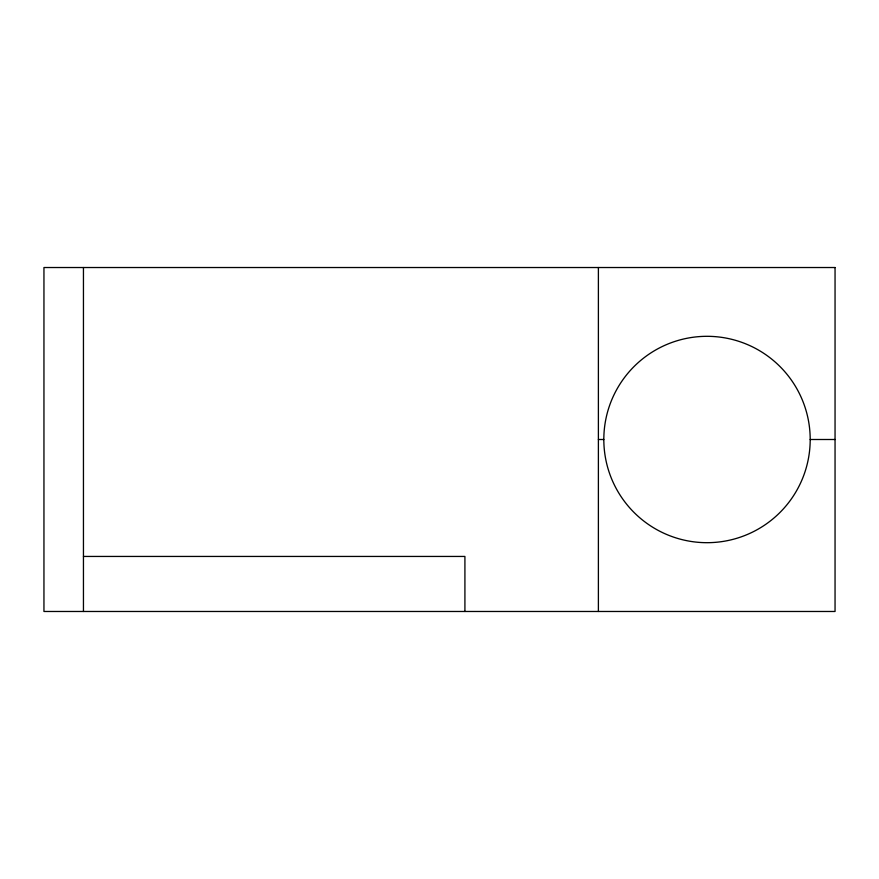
<?xml version="1.0" encoding="UTF-8"?>
<svg xmlns="http://www.w3.org/2000/svg" width="879" height="879" viewBox="0 0 879 879"><rect width="100%" height="100%" fill="white"/><g stroke="black" fill="none" stroke-linecap="round" stroke-linejoin="round"><path stroke-width="1.32" d="M598.39 439.5L603.818 439.5M810.196 439.5A103.184 103.184 0 0 1 655.415 528.861A103.184 103.184 0 0 1 655.415 350.139A103.184 103.184 0 0 1 810.196 439.5L835.05 439.5M83.45 556.44L464.914 556.44L464.914 611.476M598.39 267.524L598.39 611.476M83.45 267.524L83.45 611.476M835.05 267.524L43.95 267.524L43.95 611.476L835.05 611.476L835.05 267.524"/></g></svg>
